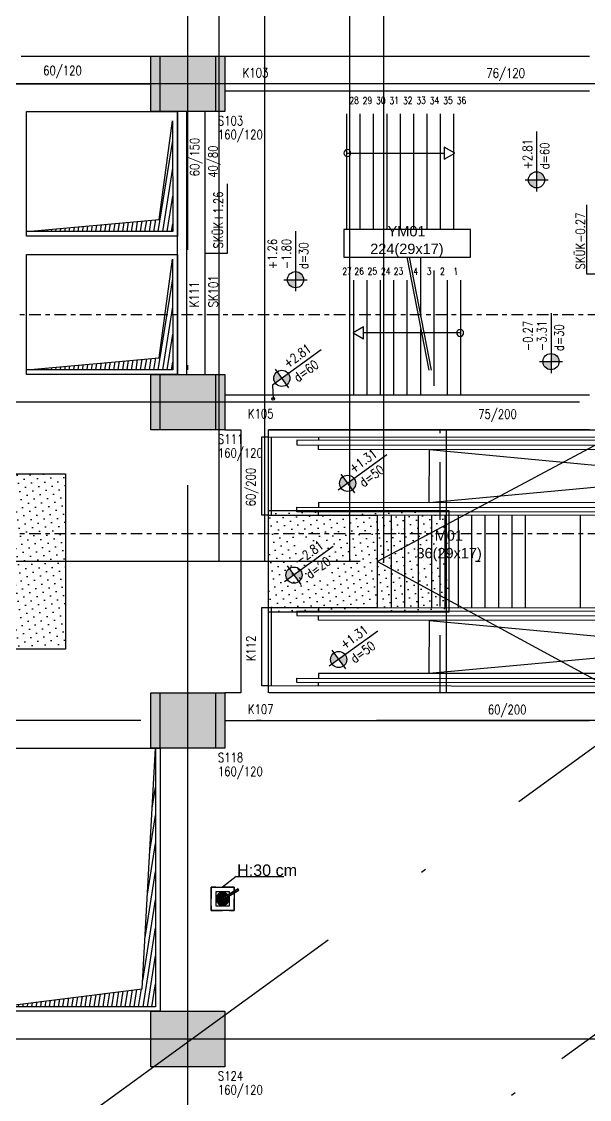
# Model space of a CAD drawing. Header units: millimetres. Extents: x 400408 to 401334, y 4543945 to 4544229.
# Drawn here: x 400614.89 to 400627.2, y 4544100.27 to 4544123.63 of the extents above; entities that cross this region are included whole.
import ezdxf
from ezdxf.enums import TextEntityAlignment as Align

# ---------------------------------------------------------------- set-up
doc = ezdxf.new("R2010")
doc.units = ezdxf.units.MM
for name, pattern in [('AKS', [3, 2.5, -0.25, 0, -0.25]), ('CENTER', [2, 1.25, -0.25, 0.25, -0.25]), ('CIZGI', [0.4, 0.25, -0.15]), ('CONTINU', [0]), ('DASHDOT2', [0.5, 0.25, -0.125, 0, -0.125]), ('HIDDEN', [0.375, 0.25, -0.125])]:
    doc.linetypes.add(name, pattern=pattern)
for name, color, linetype in [('aks prota', 2, 'AKS'), ('altlık_PROTA', 8, 'Continuous'), ('boşluk prota', 2, 'Continuous'), ('boşluk taraması prota', 252, 'Continuous'), ('kiriş boyutu prota', 6, 'Continuous'), ('kiriş prota', 6, 'Continuous'), ('kolon prota', 1, 'Continuous'), ('kolon tarama prota', 252, 'Continuous'), ('lkolon prota', 4, 'Continuous'), ('merdiven prota', 2, 'Continuous'), ('metraj prota', 2, 'Continuous'), ('not prota', 2, 'Continuous'), ('PRT-AL-TUNEL_EKSENI', 14, 'DASHDOT2'), ('PRT-MI-a_fit_drainage', 10, 'Continuous'), ('PRT-MI-ad_dim', 8, 'Continuous'), ('prt-s-taxis', 7, 'Continuous'), ('skesit prota', 7, 'Continuous'), ('st-s_level (kot)', 6, 'Continuous'), ('st-s_levelmark (kot işareti)', 4, 'Continuous'), ('st_s_not çizgisi', 4, 'CIZGI'), ('st_s_ölçü', 4, 'Continuous'), ('temel prota', 6, 'Continuous'), ('tkolon prota', 6, 'Continuous'), ('tnot prota', 4, 'Continuous')]:
    doc.layers.add(name, color=color, linetype=linetype)
doc.styles.add('Arial', font='Arial.ttf')
doc.styles.add('OLCU', font='romanstw.shx')
doc.styles.add('PRT-MI-a_Arial', font='Arial.ttf', dxfattribs={"height": 30})
doc.styles.add('TKIRIS', font='romanstw.shx')
doc.styles.add('tkolon', font='romanstw.shx')
doc.styles.add('TNOT', font='romanstw.shx', dxfattribs={"width": 0.8, "height": 250})
pattern_1 = [(36, (400259.45267, 4543301.0889), (-0.029095185, 0.175086902), [0, -0.15875])]

# ---------------------------------------------------------------- blocks, each defined once
blk = doc.blocks.new('MEKANİK+2.81')
at = {"layer": 'altlık_PROTA'}
blk.add_hatch(color=256, dxfattribs=at).paths.add_polyline_path([(23306, -48817), (23403, -48817), (23381, -48779), (23640, -48630), (23625, -48604), (23366, -48753), (23344, -48715), (23285, -48817)], flags=0)
for p, q in [((23576, -48335), (23285, -48567)), ((23576, -48335), (24611, -48335)), ((23035, -49067), (23035, -48567)), ((23035, -48567), (23535, -48567)), ((23535, -48567), (23535, -49067)), ((23435, -48667), (23135, -48667)), ((23135, -48667), (23135, -48967)), ((23165, -48812), (23145, -48812)), ((23210, -48812), (23190, -48812)), ((23256, -48812), (23235, -48812)), ((23280, -48677), (23280, -48697)), ((23280, -48722), (23280, -48742)), ((23280, -48767), (23280, -48788)), ((23344, -48715), (23285, -48817)), ((23344, -48715), (23285, -48817)), ((23285, -48917), (23285, -48717)), ((23290, -48697), (23290, -48677)), ((23290, -48742), (23290, -48722)), ((23290, -48788), (23290, -48767)), ((23366, -48753), (23344, -48715)), ((23366, -48753), (23344, -48715)), ((23625, -48604), (23366, -48753)), ((23366, -48753), (23625, -48604)), ((23381, -48779), (23640, -48630)), ((23381, -48779), (23640, -48630)), ((23403, -48817), (23381, -48779)), ((23381, -48779), (23403, -48817)), ((23425, -48812), (23405, -48812)), ((23435, -48713), (23435, -48667)), ((23435, -48967), (23435, -48748)), ((23640, -48630), (23625, -48604)), ((23640, -48630), (23625, -48604)), ((23135, -48967), (23435, -48967)), ((23145, -48822), (23165, -48822)), ((23185, -48817), (23285, -48817)), ((23190, -48822), (23210, -48822)), ((23235, -48822), (23256, -48822)), ((23280, -48847), (23280, -48867)), ((23280, -48892), (23280, -48912)), ((23280, -48937), (23280, -48957)), ((23285, -48817), (23403, -48817)), ((23403, -48817), (23285, -48817)), ((23290, -48867), (23290, -48847)), ((23290, -48912), (23290, -48892)), ((23290, -48957), (23290, -48937)), ((23315, -48822), (23335, -48822)), ((23360, -48822), (23380, -48822)), ((23405, -48822), (23425, -48822)), ((23535, -49067), (23035, -49067))]:
    blk.add_line(p, q, dxfattribs=at)
for centre, radius, start, end in [((23285, -48817), 140, 92.0467, 177.9533), ((23285, -48817), 120, 92.388, 177.612), ((23285, -48817), 95, 93.017, 176.983), ((23285, -48817), 75, 93.8226, 176.1774), ((23285, -48817), 59, 60, 180), ((23285, -48817), 50, 95.7392, 174.2608), ((23285, -48817), 30, 99.5941, 170.4059), ((23285, -48788), 29.5, 27.1261, 90), ((23285, -48817), 140, 36.2096, 87.9533), ((23285, -48817), 120, 37.2451, 87.612), ((23285, -48817), 95, 60.5108, 86.983), ((23285, -48817), 75, 60.009, 86.1774), ((23285, -48817), 50, 60.0101, 84.2608), ((23285, -48817), 30, 59.9958, 80.4059), ((23285, -48817), 120, 2.388, 22.7634), ((23285, -48817), 140, 2.0467, 23.7946), ((23285, -48817), 140, 182.0467, 267.9533), ((23285, -48817), 120, 182.388, 267.612), ((23285, -48817), 95, 183.017, 266.983), ((23285, -48817), 75, 183.8226, 266.1774), ((23285, -48817), 59, 180, 0), ((23285, -48817), 50, 185.7392, 264.2608), ((23285, -48847), 29.5, 90, 270), ((23285, -48817), 30, 189.5941, 260.4059), ((23285, -48817), 95, 273.017, 356.983), ((23285, -48817), 75, 273.8226, 356.1774), ((23285, -48817), 140, 272.0467, 357.9533), ((23285, -48817), 120, 272.388, 357.612), ((23285, -48817), 50, 275.7392, 354.2608), ((23285, -48817), 30, 279.5941, 350.4059)]:
    blk.add_arc(centre, radius, start, end, dxfattribs=at)
at = {"layer": 'altlık_PROTA', "style": 'Arial'}
blk.add_text('H:30 cm', height=250, dxfattribs=at).set_placement((23599, -48322))
blk = doc.blocks.new('yürüyen mer 2')
at = {"color": 253}
blk.add_lwpolyline([(52651, 3429.1), (52651, 3599.1)], dxfattribs=at)
at = {"layer": 'st_s_ölçü', "color": 252, "ltscale": 0.1}
blk.add_line((53451.2, 3599.1), (53451.2, 3429.1), dxfattribs=at)
for points in [[(52651, 3599.1), (53472.2, 3599.1), (53472.2, 3429.1), (52651, 3429.1)], [(53349.5, 3599.1), (53349.5, 3591.6)], [(52651, 3591.6), (53396.5, 3591.6), (53396.5, 3581.8), (52651, 3581.8)], [(52651, 3571.6), (53349.5, 3571.6), (53349.5, 3581.8)], [(52651, 3529.1), (53109.3, 3571.6), (53109.3, 3456.6), (52651, 3499.1)], [(52651, 3456.6), (53349.5, 3456.6), (53349.5, 3446.3)], [(52651, 3436.6), (53396.5, 3436.6), (53396.5, 3446.3), (52651, 3446.3)], [(53349.5, 3429.1), (53349.5, 3436.6)]]:
    blk.add_lwpolyline(points, dxfattribs=at)
blk = doc.blocks.new('Stair_Anotation')
at = {"color": 0, "style": 'PRT-MI-a_Arial'}
blk.add_attdef('M.ADI', text='', height=0.2, dxfattribs=at).set_placement((0, 0), align=Align.BOTTOM_CENTER)
blk.add_attdef('BAS.SAYI-(EN-RIHT)', text='', height=0.2, dxfattribs=at).set_placement((0, -0.08), align=Align.TOP_CENTER)
blk = doc.blocks.new('PLAN_KOT')
at = {"layer": 'st-s_levelmark (kot işareti)'}
h = blk.add_hatch(color=256, dxfattribs=at)
h.paths.add_polyline_path([(0, 17.5, 0.414214), (-17.5, 0), (0, 0)])
h.paths.add_polyline_path([(17.5, 0), (0, 0), (0, -17.5, 0.414214)])
for p, q in [((0, 25), (0, -25)), ((105, 0), (-25, 0))]:
    blk.add_line(p, q, dxfattribs=at)
blk.add_circle((0, 0), 17.5, dxfattribs=at)
at = {"layer": 'st-s_level (kot)', "color": 6, "style": 'OLCU', "width": 0.8}
for tag, p in [('KOT', (22.7, 9.8)), ('DÖŞEME_KALINLIĞI', (22.7, -27.6))]:
    blk.add_attdef(tag, p, '', height=20, dxfattribs=at)
blk = doc.blocks.new('*U86')
at = {"layer": 'metraj prota', "color": 4}
blk.add_lwpolyline([(-232, 0), (-209.5, 13), (-209.5, -13)], close=True, dxfattribs=at)
blk.add_lwpolyline([(0, 0), (-209.5, 0)], dxfattribs=at)
blk.add_circle((0, 0), 7.5, dxfattribs=at)
blk = doc.blocks.new('*U87')
at = {"layer": 'metraj prota', "color": 4}
blk.add_lwpolyline([(-232.3, 0), (-209.8, 13), (-209.8, -13)], close=True, dxfattribs=at)
blk.add_lwpolyline([(0, 0), (-209.8, 0)], dxfattribs=at)
blk.add_circle((0, 0), 7.5, dxfattribs=at)
blk = doc.blocks.new('YER SUZGECI_20x20')
at = {"color": 2}
blk.add_lwpolyline([(-20, 0), (0, 0), (0, 20), (-20, 20)], close=True, dxfattribs=at)
for points in [[(0, 20), (-20, 0)], [(-20, 20), (0, 0)]]:
    blk.add_lwpolyline(points, dxfattribs=at)
blk.add_circle((-10, 10), 7, dxfattribs=at)

msp = doc.modelspace()

# ---------------------------------------------------------------- hatches: boundary and pattern name
at = {"layer": 'boşluk taraması prota', "ltscale": 2}
h = msp.add_hatch(dxfattribs=at)
h.set_pattern_fill('ANSI31', color=256, scale=0.03, angle=36, style=0)
h.set_pattern_definition([(81, (400339.79305, 4543362.63209), (-0.094077314, 0.014900383), [])])
h.paths.add_polyline_path([(400617.872, 4544119.339), (400618.167, 4544121.475), (400618.172, 4544119.075), (400615.011, 4544119.075)])
h = msp.add_hatch(dxfattribs=at)
h.set_pattern_fill('ANSI31', color=256, scale=0.03, angle=36, style=0)
h.set_pattern_definition([(81, (400339.79305, 4543359.63515), (-0.094077314, 0.014900383), [])])
h.paths.add_polyline_path([(400617.872, 4544116.342), (400618.167, 4544118.478), (400618.172, 4544116.078), (400615.011, 4544116.078)])
h = msp.add_hatch(dxfattribs=at)
h.set_pattern_fill('ANSI31', color=256, scale=0.03, angle=36, style=0)
h.set_pattern_definition([(81, (400339.8593, 4543359.9021), (-0.094077314, 0.014900383), [])])
h.paths.add_polyline_path([(400617.51, 4544102.669), (400617.797, 4544107.879), (400617.797, 4544102.278), (400614.397, 4544102.279)])
at = {"layer": 'kolon tarama prota'}
h = msp.add_hatch(color=256, dxfattribs=at)
h.dxf.hatch_style = 1
h.paths.add_polyline_path([(400617.697, 4544122.878), (400619.297, 4544122.878), (400619.297, 4544121.678), (400617.697, 4544121.678)])
h = msp.add_hatch(color=256, dxfattribs=at)
h.dxf.hatch_style = 1
h.paths.add_polyline_path([(400617.697, 4544115.978), (400619.297, 4544115.978), (400619.297, 4544114.778), (400617.697, 4544114.778)])
h = msp.add_hatch(dxfattribs=at)
h.set_pattern_fill('DOTS', color=2, scale=0.1, angle=36)
h.set_pattern_definition(pattern_1)
h.paths.add_polyline_path([(400615.847, 4544113.828), (400613.647, 4544113.828), (400613.647, 4544110.028), (400615.847, 4544110.028)])
h = msp.add_hatch(dxfattribs=at)
h.set_pattern_fill('DOTS', color=2, scale=0.1, angle=36)
h.set_pattern_definition(pattern_1)
h.paths.add_polyline_path([(400624.147, 4544113.028), (400620.247, 4544113.028), (400620.247, 4544110.828), (400624.147, 4544110.828)])
h = msp.add_hatch(color=256, dxfattribs=at)
h.dxf.hatch_style = 1
h.paths.add_polyline_path([(400617.697, 4544109.078), (400619.297, 4544109.078), (400619.297, 4544107.878), (400617.697, 4544107.878)])
h = msp.add_hatch(color=256, dxfattribs=at)
h.dxf.hatch_style = 1
h.paths.add_polyline_path([(400617.697, 4544102.178), (400619.297, 4544102.178), (400619.297, 4544100.978), (400617.697, 4544100.978)])

# ---------------------------------------------------------------- linework, layer by layer
at = {"layer": 'aks prota', "ltscale": 10}
for p, q in [((400694.593, 4544156.797), (400594.75, 4544084.257)), ((400618.497, 4544088.578), (400618.497, 4544135.278)), ((400696.675, 4544122.278), (400593.85, 4544122.278)), ((400687.178, 4544115.378), (400593.85, 4544115.378)), ((400682.43, 4544111.928), (400593.85, 4544111.928)), ((400677.681, 4544108.478), (400593.851, 4544108.478)), ((400668.184, 4544101.578), (400593.85, 4544101.578))]:
    msp.add_line(p, q, dxfattribs=at)
at = {"layer": 'boşluk prota', "ltscale": 0.05}
for points in [[(400617.872, 4544119.339), (400618.167, 4544121.475), (400618.172, 4544119.075), (400615.011, 4544119.075)], [(400617.872, 4544116.342), (400618.167, 4544118.478), (400618.172, 4544116.078), (400615.011, 4544116.078)], [(400617.51, 4544102.669), (400617.797, 4544107.879), (400617.797, 4544102.278), (400614.397, 4544102.279)]]:
    msp.add_lwpolyline(points, close=True, dxfattribs=at)
at = {"layer": 'kiriş prota'}
for p, q in [((400619.297, 4544122.878), (400627.197, 4544122.878)), ((400619.297, 4544122.123), (400627.197, 4544122.123)), ((400618.272, 4544115.978), (400618.272, 4544121.678)), ((400618.472, 4544115.978), (400618.472, 4544121.678)), ((400618.872, 4544115.978), (400618.872, 4544121.678)), ((400627.197, 4544115.528), (400619.297, 4544115.528)), ((400620.243, 4544114.778), (400637.388, 4544114.778)), ((400620.247, 4544112.928), (400620.247, 4544114.778)), ((400627.197, 4544114.778), (400620.247, 4544114.778)), ((400624.094, 4544114.778), (400624.094, 4544109.078)), ((400620.243, 4544112.928), (400622.598, 4544112.928)), ((400622.602, 4544110.928), (400622.602, 4544112.928)), ((400620.243, 4544110.928), (400622.598, 4544110.928)), ((400620.247, 4544109.078), (400620.247, 4544110.928))]:
    msp.add_line(p, q, dxfattribs=at)
at = {"layer": 'kiriş prota', "linetype": 'HIDDEN', "ltscale": 5}
msp.add_line((400623.963, 4544109.078), (400623.963, 4544114.778), dxfattribs=at)
at = {"layer": 'kiriş prota'}
for points in [[(400614.883, 4544122.878), (400617.697, 4544122.878)], [(400612.297, 4544122.278), (400617.697, 4544122.278)], [(400621.872, 4544119.123), (400621.872, 4544118.523), (400624.622, 4544118.523), (400624.622, 4544119.123), (400621.872, 4544119.123)], [(400619.297, 4544114.778), (400619.647, 4544114.778), (400619.647, 4544109.078), (400619.297, 4544109.078)], [(400620.247, 4544109.078), (400620.247, 4544109.078), (400620.247, 4544114.778)], [(400637.393, 4544114.778), (400637.393, 4544112.928), (400634.058, 4544112.928), (400634.058, 4544110.93), (400637.393, 4544110.933), (400637.393, 4544109.078), (400620.255, 4544109.078)], [(400619.297, 4544108.478), (400627.197, 4544108.478)]]:
    msp.add_lwpolyline(points, dxfattribs=at)
for points in [[(400614.997, 4544121.678), (400618.272, 4544121.678), (400618.272, 4544118.978), (400614.997, 4544118.978)], [(400614.997, 4544118.578), (400618.272, 4544118.576), (400618.272, 4544115.976), (400614.997, 4544115.978)], [(400614.397, 4544107.879), (400617.897, 4544107.877), (400617.897, 4544102.178), (400614.397, 4544102.179)]]:
    msp.add_lwpolyline(points, close=True, dxfattribs=at)
at = {"layer": 'kolon prota', "color": 1}
for points in [[(400617.697, 4544122.878), (400619.297, 4544122.878), (400619.297, 4544121.678), (400617.697, 4544121.678)], [(400617.697, 4544115.978), (400619.297, 4544115.978), (400619.297, 4544114.778), (400617.697, 4544114.778)], [(400617.697, 4544109.078), (400619.297, 4544109.078), (400619.297, 4544107.878), (400617.697, 4544107.878)], [(400617.697, 4544102.178), (400619.297, 4544102.178), (400619.297, 4544100.978), (400617.697, 4544100.978)]]:
    msp.add_lwpolyline(points, close=True, dxfattribs=at)
at = {"layer": 'kolon prota', "color": 5, "linetype": 'HIDDEN', "ltscale": 5}
for points in [[(400617.897, 4544122.878), (400619.097, 4544122.878), (400619.097, 4544121.678), (400617.897, 4544121.678)], [(400617.897, 4544115.978), (400619.097, 4544115.978), (400619.097, 4544114.778), (400617.897, 4544114.778)], [(400617.897, 4544109.078), (400619.097, 4544109.078), (400619.097, 4544107.878), (400617.897, 4544107.878)]]:
    msp.add_lwpolyline(points, close=True, dxfattribs=at)
at = {"layer": 'merdiven prota', "linetype": 'HIDDEN', "ltscale": 10}
for p, q in [((400621.941, 4544119.128), (400621.941, 4544122.128)), ((400622.231, 4544119.128), (400622.231, 4544122.128)), ((400622.521, 4544119.128), (400622.521, 4544122.128)), ((400622.811, 4544119.128), (400622.811, 4544122.128)), ((400623.101, 4544119.128), (400623.101, 4544122.128)), ((400623.391, 4544119.128), (400623.391, 4544122.128)), ((400623.681, 4544119.128), (400623.681, 4544122.128)), ((400623.971, 4544119.128), (400623.971, 4544122.128)), ((400624.261, 4544119.128), (400624.261, 4544122.128)), ((400622.091, 4544115.523), (400622.091, 4544118.523)), ((400622.381, 4544115.523), (400622.381, 4544118.523)), ((400622.671, 4544115.523), (400622.671, 4544118.523)), ((400622.961, 4544115.523), (400622.961, 4544118.523)), ((400623.251, 4544115.523), (400623.251, 4544118.469)), ((400623.541, 4544117.231), (400623.541, 4544118.523)), ((400623.831, 4544115.73), (400623.831, 4544118.523)), ((400624.121, 4544115.523), (400624.121, 4544118.523)), ((400624.411, 4544115.523), (400624.411, 4544118.523)), ((400623.541, 4544115.523), (400623.541, 4544116.968)), ((400622.602, 4544110.927), (400622.602, 4544112.929)), ((400622.903, 4544112.928), (400622.903, 4544110.925)), ((400623.193, 4544112.928), (400623.193, 4544110.925)), ((400623.483, 4544112.928), (400623.483, 4544110.925)), ((400623.773, 4544112.928), (400623.773, 4544110.925)), ((400624.063, 4544112.928), (400624.063, 4544110.925)), ((400624.353, 4544112.928), (400624.353, 4544110.925)), ((400624.643, 4544112.928), (400624.643, 4544110.925)), ((400624.933, 4544112.928), (400624.933, 4544110.925)), ((400625.223, 4544112.928), (400625.223, 4544110.925)), ((400625.513, 4544112.928), (400625.513, 4544110.925)), ((400625.803, 4544112.928), (400625.803, 4544110.925)), ((400627.003, 4544110.921), (400627.003, 4544112.928))]:
    msp.add_line(p, q, dxfattribs=at)
for points in [[(400623.24, 4544118.523), (400623.819, 4544115.528)], [(400623.291, 4544118.523), (400623.87, 4544115.528)], [(400620.247, 4544112.928), (400620.099, 4544112.928), (400620.1, 4544114.628), (400620.247, 4544114.628)], [(400620.247, 4544109.228), (400620.099, 4544109.228), (400620.1, 4544110.928), (400620.247, 4544110.928)]]:
    msp.add_lwpolyline(points, dxfattribs=at)
at = {"layer": 'merdiven prota', "color": 4}
msp.add_lwpolyline([(400627.715, 4544114.653), (400622.602, 4544111.928), (400627.714, 4544109.153)], dxfattribs=at)
at = {"layer": 'not prota', "ltscale": 0.1}
for points in [[(400618.872, 4544118.608), (400619.355, 4544118.608), (400619.355, 4544120.108)], [(400627.622, 4544118.153), (400627.138, 4544118.153), (400627.138, 4544119.653)]]:
    msp.add_lwpolyline(points, dxfattribs=at)
at = {"layer": 'PRT-AL-TUNEL_EKSENI', "ltscale": 10}
msp.add_line((400597.719, 4544080.171), (400697.562, 4544152.711), dxfattribs=at)
at = {"layer": 'PRT-MI-a_fit_drainage', "color": 2, "linetype": 'CIZGI'}
msp.add_lwpolyline([(400619.499, 4544104.866), (400618.999, 4544104.866), (400618.999, 4544104.366), (400619.499, 4544104.366)], close=True, dxfattribs=at)
at = {"layer": 'skesit prota', "linetype": 'CENTER', "ltscale": 0.2}
for points in [[(400591.959, 4544117.276), (400637.403, 4544117.276)], [(400591.959, 4544112.53), (400651.686, 4544112.53)], [(400591.959, 4544112.53), (400651.686, 4544112.53)]]:
    msp.add_lwpolyline(points, dxfattribs=at)
at = {"layer": 'st-s_level (kot)', "color": 4, "linetype": 'CONTINU', "ltscale": 0.1}
msp.add_lwpolyline([(400620.331, 4544115.747), (400620.342, 4544115.451)], dxfattribs=at)
msp.add_circle((400620.342, 4544115.451), 0.0297, dxfattribs=at)
at = {"layer": 'st_s_ölçü', "color": 4, "linetype": 'CONTINU', "ltscale": 0.1}
for p, q in [((400619.17, 4544194.948), (400619.17, 4544111.928)), ((400622.734, 4544193.947), (400622.734, 4544111.928))]:
    msp.add_line(p, q, dxfattribs=at)
at = {"layer": 'st_s_ölçü', "color": 1, "linetype": 'CONTINU', "ltscale": 0.1}
for p, q in [((400620.159, 4544194.948), (400620.159, 4544111.928)), ((400622.001, 4544194.948), (400622.001, 4544111.928))]:
    msp.add_line(p, q, dxfattribs=at)
at = {"layer": 'temel prota'}
for points in [[(400613.647, 4544113.828), (400615.847, 4544113.828), (400615.847, 4544110.028), (400613.647, 4544110.028)], [(400620.247, 4544113.028), (400624.147, 4544113.028), (400624.147, 4544110.828), (400620.247, 4544110.828)]]:
    msp.add_lwpolyline(points, close=True, dxfattribs=at)

# ---------------------------------------------------------------- block references
at = {"xscale": 0.001000000000000069, "yscale": 0.001000000000000069, "zscale": 0.001000000000000069}
msp.add_blockref('MEKANİK+2.81', (400595.964, 4544153.433), dxfattribs=at)
at = {"layer": 'merdiven prota', "linetype": 'HIDDEN', "ltscale": 10, "xscale": -0.01, "yscale": 0.01, "zscale": 0.01, "rotation": 359.9634727171679}
msp.add_blockref('*U87', (400621.954, 4544120.776), dxfattribs=at)
at = {"layer": 'PRT-MI-a_fit_drainage', "color": 2, "xscale": 0.01, "yscale": 0.01, "zscale": 0.01, "rotation": 180.0000000000015}
msp.add_blockref('YER SUZGECI_20x20', (400619.149, 4544104.716), dxfattribs=at)
at = {"layer": 'PRT-MI-ad_dim', "xscale": -0.01000000000000002, "yscale": 0.01, "zscale": 0.01, "rotation": 179.9634727169997}
msp.add_blockref('*U86', (400624.396, 4544116.879), dxfattribs=at)
at = {"layer": 'prt-s-taxis'}
ref = msp.add_blockref('Stair_Anotation', (400623.244, 4544118.903), dxfattribs=dict(at, xscale=-1.125000000000078, yscale=1.125000000000078, zscale=1.125000000000078, rotation=359.9999999653604))
ref.add_attrib('M.ADI', 'YM01', dxfattribs={"layer": '0', "color": 0, "height": 0.225, "style": 'PRT-MI-a_Arial'}).set_placement((400623.235, 4544118.903), align=Align.BOTTOM_CENTER)
ref.add_attrib('BAS.SAYI-(EN-RIHT)', '224(29x17)', dxfattribs={"layer": '0', "color": 0, "height": 0.225, "style": 'PRT-MI-a_Arial'}).set_placement((400623.242, 4544118.813), align=Align.TOP_CENTER)
ref = msp.add_blockref('Stair_Anotation', (400624.159, 4544112.31), dxfattribs=dict(at, xscale=-1.125000000000078, yscale=1.125000000000078, zscale=1.125000000000078, rotation=359.9999999653604))
ref.add_attrib('M.ADI', 'M01', dxfattribs={"layer": '0', "color": 0, "height": 0.225, "style": 'PRT-MI-a_Arial'}).set_placement((400624.15, 4544112.31), align=Align.BOTTOM_CENTER)
ref.add_attrib('BAS.SAYI-(EN-RIHT)', '36(29x17)', dxfattribs={"layer": '0', "color": 0, "height": 0.225, "style": 'PRT-MI-a_Arial'}).set_placement((400624.157, 4544112.22), align=Align.TOP_CENTER)
at = {"layer": 'st-s_level (kot)', "linetype": 'CONTINU', "ltscale": 0.1, "xscale": 0.01, "yscale": 0.01, "zscale": 0.01}
for p, rotation, values in [((400626.051, 4544120.195), 90.00000000000756, {'KOT': '+2.81', 'DÖŞEME_KALINLIĞI': 'd=60'}), ((400620.829, 4544118.032), 90.00000000000756, {'KOT': '-1.80', 'DÖŞEME_KALINLIĞI': 'd=30'}), ((400626.364, 4544116.257), 90.00000000000756, {'KOT': '-3.31', 'DÖŞEME_KALINLIĞI': 'd=30'}), ((400620.533, 4544115.894), 35.99999999999476, {'KOT': '+2.81', 'DÖŞEME_KALINLIĞI': 'd=60'}), ((400621.957, 4544113.619), 35.99999999999476, {'KOT': '+1.31', 'DÖŞEME_KALINLIĞI': 'd=50'}), ((400620.795, 4544111.631), 35.99999999999476, {'KOT': '-2.81', 'DÖŞEME_KALINLIĞI': 'd=20'}), ((400621.763, 4544109.801), 35.99999999999476, {'KOT': '+1.31', 'DÖŞEME_KALINLIĞI': 'd=50'})]:
    msp.add_blockref('PLAN_KOT', p, dxfattribs=dict(at, rotation=rotation)).add_auto_attribs(values)
at = {"layer": 'st_s_ölçü', "linetype": 'CONTINU', "xscale": 0.01, "yscale": 0.01, "zscale": 0.01, "rotation": 179.9447113516709}
for p in [(401154.855, 4544148.403), (401154.855, 4544144.703)]:
    msp.add_blockref('yürüyen mer 2', p, dxfattribs=at)

# ---------------------------------------------------------------- texts
at = {"layer": 'kiriş boyutu prota', "ltscale": 0.05, "style": 'TKIRIS', "width": 0.8}
for s, p in [('60/120', (400616.198, 4544122.565)), ('76/120', (400625.8, 4544122.508)), ('75/200', (400625.623, 4544115.119)), ('60/200', (400625.833, 4544108.717))]:
    msp.add_text(s, height=0.2, dxfattribs=at).set_placement(p, align=Align.MIDDLE_RIGHT)
for s, p in [('60/150', (400618.644, 4544121.108)), ('40/80', (400619.04, 4544120.94)), ('60/200', (400619.859, 4544113.957))]:
    msp.add_text(s, height=0.2, rotation=90, dxfattribs=at).set_placement(p, align=Align.MIDDLE_RIGHT)
at = {"layer": 'kiriş prota', "ltscale": 0.05, "style": 'TKIRIS', "width": 0.8}
for s, p in [('K103', (400619.684, 4544122.517)), ('K105', (400619.798, 4544115.127)), ('K107', (400619.798, 4544108.725))]:
    msp.add_text(s, height=0.2, dxfattribs=at).set_placement(p, align=Align.MIDDLE_LEFT)
for s, p in [('SK101', (400619.047, 4544117.434)), ('K111', (400618.635, 4544117.434)), ('K112', (400619.864, 4544109.764))]:
    msp.add_text(s, height=0.2, rotation=90, dxfattribs=at).set_placement(p, align=Align.MIDDLE_LEFT)
at = {"layer": 'lkolon prota', "style": 'tkolon', "width": 0.8}
for p in [(400619.147, 4544121.077), (400619.147, 4544114.177), (400619.147, 4544107.277), (400619.147, 4544100.377)]:
    msp.add_text('160/120', height=0.2, dxfattribs=at).set_placement(p)
at = {"layer": 'st-s_level (kot)', "color": 6, "style": 'OLCU', "width": 0.8}
for tag, p in [('+1.26', (400620.427, 4544118.259)), ('-0.27', (400625.963, 4544116.484))]:
    msp.add_attdef(tag, p, '', height=0.2, rotation=90, dxfattribs=at)
at = {"layer": 'st_s_not çizgisi', "ltscale": 0.05, "style": 'tkolon', "width": 0.8}
for s, p in [('28', (400621.995, 4544121.912)), ('29', (400622.285, 4544121.912)), ('30', (400622.575, 4544121.912)), ('31', (400622.865, 4544121.912)), ('32', (400623.157, 4544121.912)), ('33', (400623.447, 4544121.912)), ('34', (400623.737, 4544121.912)), ('35', (400624.029, 4544121.912)), ('36', (400624.322, 4544121.912)), ('27', (400621.843, 4544118.212)), ('26', (400622.105, 4544118.212)), ('25', (400622.39, 4544118.212)), ('24', (400622.68, 4544118.212)), ('23', (400622.958, 4544118.212)), ('4', (400623.381, 4544118.212)), ('3', (400623.671, 4544118.212)), ('2', (400623.961, 4544118.212)), ('1', (400624.251, 4544118.212))]:
    msp.add_text(s, height=0.15, rotation=1.9974, dxfattribs=at).set_placement(p, align=Align.MIDDLE_LEFT)
at = {"layer": 'tkolon prota', "style": 'tkolon', "width": 0.8}
for s, p in [('S103', (400619.147, 4544121.377)), ('S111', (400619.147, 4544114.477)), ('S118', (400619.147, 4544107.577)), ('S124', (400619.147, 4544100.677))]:
    msp.add_text(s, height=0.2, dxfattribs=at).set_placement(p)
at = {"layer": 'tnot prota', "style": 'TNOT', "width": 0.8}
for s, p in [('SKÜK+1.26', (400619.155, 4544118.708)), ('SKÜK-0.27', (400627, 4544118.253))]:
    msp.add_text(s, height=0.2, rotation=90, dxfattribs=at).set_placement(p, align=Align.MIDDLE_LEFT)

doc.saveas('drawing.dxf')
